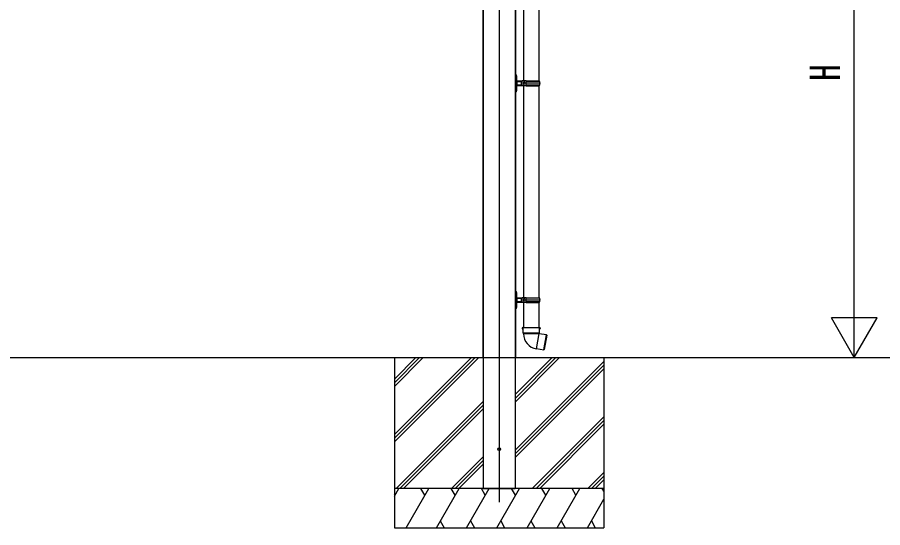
# Model space of a CAD drawing. Units: millimetres, scale not verified. Extents: x -14718 to 14718, y -10396 to 10396.
# Drawn here: x 1314 to 4620, y -7724 to -5774 of the extents above; entities that cross this region are included whole.
import ezdxf
from ezdxf.enums import TextEntityAlignment as Align

# ---------------------------------------------------------------- set-up
doc = ezdxf.new("R2010")
doc.units = ezdxf.units.MM
doc.header["$LTSCALE"] = 50
for name, color, linetype in [('0-3_YKK_12', 2, 'Continuous'), ('0-4_YKK_A1', 4, 'Continuous'), ('0-5_YKK_D', 6, 'Continuous')]:
    doc.layers.add(name, color=color, linetype=linetype)
doc.styles.add('ＭＳ ゴシック', font='')
doc.styles.get('ＭＳ ゴシック').set_extended_font_data('MS Gothic')

msp = doc.modelspace()

# ---------------------------------------------------------------- linework, layer by layer
at = {"layer": '0-3_YKK_12'}
msp.add_line((3154.97, -4705.66), (3154.97, -7626.97), dxfattribs=at)
at = {"layer": '0-4_YKK_A1'}
for p, q in [((3093.67, -4807.52), (3093.67, -7074.47)), ((3215.87, -4811.79), (3215.87, -7574.47)), ((3217.47, -4811.85), (3217.47, -7074.47)), ((3247.37, -5206.47), (3247.37, -6016.97)), ((3307.57, -6016.96), (3307.57, -5206.46)), ((3218.47, -5992.47), (3217.47, -5992.47)), ((3218.47, -5998.76), (3217.47, -5998.76)), ((3220.46, -5993.37), (3218.47, -5992.47)), ((3218.47, -5998.76), (3218.47, -5992.47)), ((3220.46, -5993.37), (3220.64, -5999.1)), ((3218.47, -6025.97), (3217.47, -6025.97)), ((3218.47, -6025.97), (3221.47, -6025.97)), ((3218.47, -6053.17), (3218.47, -6025.97)), ((3221.47, -6025.97), (3220.64, -6052.83)), ((3221.47, -6025.97), (3222.47, -6025.97)), ((3222.17, -6016.72), (3222.27, -6019.97)), ((3222.27, -6031.97), (3222.17, -6035.21)), ((3239.47, -6019.97), (3222.28, -6019.97)), ((3222.28, -6019.97), (3222.47, -6025.97)), ((3222.47, -6025.97), (3222.28, -6031.97)), ((3222.28, -6031.97), (3239.47, -6031.97)), ((3223.13, -6016.97), (3239.47, -6016.97)), ((3239.47, -6034.97), (3223.13, -6034.97)), ((3239.47, -6016.97), (3242.47, -6016.97)), ((3239.47, -6019.97), (3239.47, -6016.97)), ((3239.47, -6021.47), (3239.47, -6019.97)), ((3239.47, -6021.47), (3239.47, -6030.46)), ((3240.45, -6021.47), (3239.47, -6021.47)), ((3242.47, -6021.47), (3239.47, -6021.47)), ((3240.45, -6030.46), (3239.47, -6030.46)), ((3239.47, -6030.47), (3242.47, -6030.47)), ((3242.47, -6034.97), (3239.47, -6034.97)), ((3242.47, -6021.47), (3240.45, -6021.47)), ((3240.45, -6030.46), (3240.45, -6021.47)), ((3242.47, -6030.46), (3240.45, -6030.46)), ((3250.47, -6016.97), (3242.47, -6016.97)), ((3247.37, -6034.97), (3247.37, -6845.47)), ((3250.48, -6021.47), (3248.47, -6021.47)), ((3250.48, -6030.46), (3248.47, -6030.46)), ((3250.47, -6030.47), (3248.47, -6030.47)), ((3250.47, -6021.47), (3250.47, -6016.97)), ((3250.47, -6034.97), (3250.47, -6030.47)), ((3250.48, -6016.96), (3250.48, -6021.47)), ((3257.49, -6016.96), (3250.48, -6016.96)), ((3250.48, -6025.96), (3250.48, -6021.47)), ((3250.48, -6030.46), (3250.48, -6025.96)), ((3256.97, -6025.96), (3250.48, -6025.96)), ((3250.48, -6034.96), (3250.48, -6030.46)), ((3257.49, -6034.96), (3250.48, -6034.96)), ((3256.97, -6025.96), (3256.97, -6025.97)), ((3256.97, -6025.96), (3256.97, -6025.96)), ((3257.06, -6025.96), (3257.06, -6025.96)), ((3310.97, -6025.96), (3257.23, -6025.96)), ((3257.73, -6016.96), (3257.49, -6016.96)), ((3257.73, -6034.96), (3257.49, -6034.96)), ((3257.73, -6016.96), (3258.14, -6016.96)), ((3257.73, -6034.96), (3258.14, -6034.96)), ((3258.14, -6016.96), (3309.47, -6016.96)), ((3258.14, -6034.96), (3309.47, -6034.96)), ((3310.47, -6018.96), (3259.16, -6018.96)), ((3310.47, -6032.96), (3259.16, -6032.96)), ((3307.57, -6845.46), (3307.57, -6034.96)), ((3309.47, -6018.96), (3309.47, -6016.96)), ((3309.47, -6034.96), (3309.47, -6032.96)), ((3218.47, -6053.17), (3217.47, -6053.17)), ((3218.47, -6053.17), (3220.64, -6052.83)), ((3218.47, -6059.47), (3218.47, -6053.17)), ((3220.64, -6052.83), (3220.46, -6058.56)), ((3218.47, -6827.26), (3217.47, -6827.26)), ((3218.47, -6827.26), (3218.47, -6820.97)), ((3218.47, -6854.47), (3218.47, -6827.26)), ((3220.46, -6821.87), (3220.64, -6827.6)), ((3218.47, -6854.47), (3217.47, -6854.47)), ((3218.47, -6881.67), (3218.47, -6854.47)), ((3221.47, -6854.47), (3222.47, -6854.47)), ((3222.17, -6845.22), (3222.27, -6848.47)), ((3222.27, -6860.47), (3222.17, -6863.71)), ((3239.47, -6848.47), (3222.28, -6848.47)), ((3222.28, -6860.47), (3239.47, -6860.47)), ((3223.13, -6845.47), (3239.47, -6845.47)), ((3239.47, -6863.47), (3223.13, -6863.47)), ((3239.47, -6845.47), (3242.47, -6845.47)), ((3239.47, -6849.97), (3239.47, -6858.96)), ((3240.45, -6849.97), (3239.47, -6849.97)), ((3242.47, -6849.97), (3239.47, -6849.97)), ((3240.45, -6858.96), (3239.47, -6858.96)), ((3239.47, -6858.97), (3242.47, -6858.97)), ((3242.47, -6863.47), (3239.47, -6863.47)), ((3242.47, -6849.97), (3240.45, -6849.97)), ((3240.45, -6858.96), (3240.45, -6849.97)), ((3242.47, -6858.96), (3240.45, -6858.96)), ((3250.47, -6845.47), (3242.47, -6845.47)), ((3247.37, -6863.47), (3247.37, -6959.47)), ((3250.48, -6849.97), (3248.47, -6849.97)), ((3250.48, -6858.96), (3248.47, -6858.96)), ((3250.47, -6858.97), (3248.47, -6858.97)), ((3250.47, -6849.97), (3250.47, -6845.47)), ((3250.47, -6863.47), (3250.47, -6858.97)), ((3250.48, -6845.46), (3250.48, -6849.97)), ((3257.49, -6845.46), (3250.48, -6845.46)), ((3250.48, -6854.46), (3250.48, -6849.97)), ((3250.48, -6858.96), (3250.48, -6854.46)), ((3256.97, -6854.46), (3250.48, -6854.46)), ((3250.48, -6863.46), (3250.48, -6858.96)), ((3257.49, -6863.46), (3250.48, -6863.46)), ((3256.97, -6854.46), (3256.97, -6854.47)), ((3256.97, -6854.46), (3256.97, -6854.46)), ((3257.06, -6854.46), (3257.06, -6854.46)), ((3310.97, -6854.46), (3257.23, -6854.46)), ((3257.73, -6845.46), (3257.49, -6845.46)), ((3257.73, -6863.46), (3257.49, -6863.46)), ((3257.73, -6845.46), (3258.14, -6845.46)), ((3257.73, -6863.46), (3258.14, -6863.46)), ((3258.14, -6845.46), (3309.47, -6845.46)), ((3258.14, -6863.46), (3309.47, -6863.46)), ((3310.47, -6847.46), (3259.16, -6847.46)), ((3310.47, -6861.46), (3259.16, -6861.46)), ((3307.57, -6959.47), (3307.57, -6863.46)), ((3309.47, -6847.46), (3309.47, -6845.46)), ((3309.47, -6863.46), (3309.47, -6861.46)), ((3218.47, -6881.67), (3217.47, -6881.67)), ((3218.47, -6881.67), (3220.64, -6881.33)), ((3218.47, -6887.97), (3218.47, -6881.67)), ((3220.64, -6881.33), (3220.46, -6887.06)), ((3245.62, -6959.47), (3243.47, -6960.25)), ((3243.47, -6960.25), (3243.53, -6960.25)), ((3243.47, -6963.9), (3243.53, -6963.9)), ((3243.6, -6962.98), (3243.6, -6961.16)), ((3245.62, -6959.47), (3245.75, -6959.47)), ((3245.71, -6964.72), (3245.98, -6980)), ((3245.84, -6964.72), (3245.71, -6964.72)), ((3245.75, -6959.47), (3309.19, -6959.47)), ((3245.93, -6963.81), (3245.86, -6960.36)), ((3308.96, -6980), (3309.23, -6964.72)), ((3309.23, -6964.72), (3309.09, -6964.72)), ((3309.19, -6959.47), (3309.32, -6959.47)), ((3309.23, -6964.72), (3311.47, -6963.9)), ((3311.47, -6960.25), (3309.32, -6959.47)), ((3311.33, -6962.98), (3311.33, -6961.16)), ((3311.4, -6960.25), (3311.47, -6960.25)), ((3311.4, -6963.9), (3311.47, -6963.9)), ((3311.47, -6963.9), (3311.47, -6960.25)), ((3245.98, -6980), (3247.3, -6981.95)), ((3245.98, -6980), (3277.47, -6980)), ((3247.3, -6981.95), (3247.35, -6983.57)), ((3247.3, -6981.95), (3302.61, -6981.95)), ((3277.47, -6980), (3308.96, -6980)), ((3297.15, -7040.85), (3307.58, -6981.7)), ((3335.73, -6987.9), (3307.37, -6982.89)), ((3307.9, -6981.56), (3308.96, -6980)), ((3325.76, -7044.42), (3335.73, -6987.9)), ((3336.54, -6989.05), (3326.92, -7043.61)), ((3336.54, -6989.05), (3335.73, -6987.9)), ((3297.4, -7039.42), (3325.76, -7044.42)), ((-782.32, -7074.3), (4716.09, -7074.3)), ((3325.76, -7044.42), (3326.92, -7043.61)), ((2754.97, -7074.47), (2754.97, -7724.47)), ((2754.97, -7368.44), (3048.95, -7074.47)), ((2754.97, -7382.59), (3063.09, -7074.47)), ((2754.97, -7396.73), (3077.23, -7074.47)), ((2754.97, -7156.31), (2836.81, -7074.47)), ((2754.97, -7170.45), (2850.95, -7074.47)), ((2754.97, -7184.59), (2865.1, -7074.47)), ((3092.47, -7074.47), (3092.77, -7074.47)), ((3092.77, -7074.47), (3093.37, -7074.47)), ((3215.87, -7244.2), (3385.6, -7074.47)), ((3215.87, -7230.05), (3371.46, -7074.47)), ((3215.87, -7215.91), (3357.31, -7074.47)), ((3215.87, -7074.47), (3215.97, -7074.47)), ((3215.87, -7428.04), (3554.97, -7088.95)), ((3215.87, -7442.18), (3554.97, -7103.09)), ((3215.97, -7074.47), (3216.27, -7074.47)), ((3216.57, -7074.47), (3217.17, -7074.47)), ((3217.17, -7074.47), (3217.47, -7074.47)), ((3554.97, -7074.47), (3554.97, -7724.47)), ((3215.87, -7456.33), (3554.97, -7117.23)), ((2761.08, -7574.47), (3094.07, -7241.48)), ((2775.22, -7574.47), (3094.07, -7255.62)), ((2789.36, -7574.47), (3094.07, -7269.76)), ((3281.58, -7574.47), (3554.97, -7301.08)), ((3295.72, -7574.47), (3554.97, -7315.22)), ((3309.86, -7574.47), (3554.97, -7329.36)), ((2973.21, -7574.47), (3094.07, -7453.61)), ((2987.35, -7574.47), (3094.07, -7467.75)), ((3001.49, -7574.47), (3094.07, -7481.89)), ((3493.71, -7574.47), (3554.97, -7513.21)), ((3507.85, -7574.47), (3554.97, -7527.35)), ((3521.99, -7574.47), (3554.97, -7541.49)), ((3554.97, -7574.47), (2754.97, -7574.47)), ((2754.97, -7603.41), (2771.68, -7574.47)), ((2756.68, -7600.45), (2754.97, -7597.49)), ((2799.51, -7724.47), (2886.12, -7574.47)), ((2871.11, -7600.45), (2856.11, -7574.47)), ((2914.98, -7724.47), (3001.59, -7574.47)), ((2986.58, -7600.45), (2971.58, -7574.47)), ((3030.45, -7724.47), (3117.06, -7574.47)), ((3102.06, -7600.45), (3087.05, -7574.47)), ((3094.07, -7574.47), (3215.87, -7574.47)), ((3094.37, -7574.47), (3215.57, -7574.47)), ((3145.92, -7724.47), (3232.53, -7574.47)), ((3217.53, -7600.45), (3202.52, -7574.46)), ((3215.57, -7574.47), (3215.87, -7574.47)), ((3261.39, -7724.47), (3348, -7574.47)), ((3333, -7600.45), (3318, -7574.47)), ((3376.86, -7724.47), (3463.47, -7574.47)), ((3448.47, -7600.45), (3433.47, -7574.47)), ((3554.97, -7584.91), (3548.94, -7574.47)), ((3492.33, -7724.47), (3554.97, -7615.98)), ((2929.98, -7698.49), (2944.98, -7724.47)), ((3045.45, -7698.49), (3060.45, -7724.47)), ((3160.92, -7698.49), (3175.92, -7724.47)), ((3276.39, -7698.49), (3291.39, -7724.47)), ((3391.86, -7698.49), (3406.86, -7724.47)), ((3507.33, -7698.49), (3522.33, -7724.47)), ((2754.97, -7724.47), (3554.97, -7724.47))]:
    msp.add_line(p, q, dxfattribs=at)
for points in [[(3092.47, -4807.48), (3092.47, -7074.47), (3092.77, -7074.47), (3093.37, -7074.47)], [(3094.07, -4807.54), (3094.07, -7574.47), (3094.37, -7574.47)], [(3216.27, -4811.81), (3216.27, -7074.47), (3216.57, -7074.47)], [(3218.47, -6025.97), (3218.47, -5998.76), (3220.64, -5999.1), (3221.47, -6025.97)], [(3239.47, -6034.97), (3239.47, -6031.97), (3239.47, -6030.47)], [(3250.47, -6034.97), (3242.47, -6034.97), (3242.47, -6016.97)], [(3250.47, -6021.47), (3248.47, -6021.47), (3248.47, -6030.47)], [(3257.23, -6025.96), (3257.06, -6025.96), (3256.97, -6025.96), (3250.48, -6025.96)], [(3257.49, -6016.96), (3257.1, -6021.42), (3256.97, -6025.96)], [(3217.47, -6059.47), (3218.47, -6059.47), (3220.46, -6058.56)], [(3220.46, -6821.87), (3218.47, -6820.97), (3217.47, -6820.97)], [(3218.47, -6827.26), (3220.64, -6827.6), (3221.47, -6854.47)], [(3218.47, -6854.47), (3221.47, -6854.47), (3220.64, -6881.33)], [(3222.28, -6848.47), (3222.47, -6854.47), (3222.28, -6860.47)], [(3239.47, -6849.97), (3239.47, -6848.47), (3239.47, -6845.47)], [(3239.47, -6863.47), (3239.47, -6860.47), (3239.47, -6858.97)], [(3250.47, -6863.47), (3242.47, -6863.47), (3242.47, -6845.47)], [(3250.47, -6849.97), (3248.47, -6849.97), (3248.47, -6858.97)], [(3257.23, -6854.46), (3257.06, -6854.46), (3256.97, -6854.46), (3250.48, -6854.46)], [(3257.49, -6845.46), (3257.1, -6849.92), (3256.97, -6854.46)], [(3217.47, -6887.97), (3218.47, -6887.97), (3220.46, -6887.06)], [(3243.47, -6960.25), (3243.47, -6963.9), (3245.71, -6964.72)], [(3243.53, -6960.25), (3244.98, -6959.74), (3245.75, -6959.47)], [(3245.84, -6964.72), (3245.02, -6964.43), (3243.53, -6963.9)], [(3245.86, -6960.36), (3244.98, -6960.68), (3243.6, -6961.16)], [(3243.6, -6962.98), (3245.02, -6963.49), (3245.93, -6963.81)], [(3309.01, -6963.81), (3309.04, -6962.07), (3309.07, -6960.36)], [(3309.01, -6963.81), (3309.91, -6963.49), (3311.33, -6962.98)], [(3311.33, -6961.16), (3309.96, -6960.68), (3309.07, -6960.36)], [(3311.4, -6963.9), (3309.91, -6964.43), (3309.09, -6964.72)], [(3309.19, -6959.47), (3309.96, -6959.74), (3311.4, -6960.25)], [(3307.88, -6981.54), (3307.79, -6981.59), (3307.58, -6981.7), (3307.55, -6981.71), (3307.26, -6981.79), (3305.53, -6981.92), (3302.61, -6981.95), (3299.86, -6982.05), (3296.21, -6982.15), (3291.91, -6982.25), (3287.33, -6982.34), (3282.33, -6982.43), (3277.34, -6982.52), (3272.21, -6982.61), (3267.37, -6982.7), (3262.69, -6982.79), (3258.55, -6982.89), (3254.83, -6982.99), (3251.86, -6983.1), (3249.53, -6983.23), (3248.06, -6983.36), (3247.38, -6983.52), (3247.35, -6983.57)], [(3093.37, -7074.47), (3093.67, -7074.47), (3093.97, -7074.47), (3094.07, -7074.47)], [(3093.37, -7074.47), (3093.67, -7074.47), (3093.97, -7074.47), (3094.07, -7074.47)]]:
    msp.add_lwpolyline(points, dxfattribs=at)
msp.add_circle((3154.97, -7424.47), 5, dxfattribs=at)
for centre, radius, start, end in [((3223.13, -6014.97), 2, 181.7624, 241.44015), ((3223.13, -6036.97), 2, 118.55985, 178.2376), ((3223.13, -6014.97), 2, 241.44015, 270), ((3223.13, -6036.97), 2, 90, 118.55985), ((3257.02, -6026.19), 0.226, 80.79578, 102.71983), ((3334.86, -6025.98), 77.89, 179.99307, 186.62466), ((3337.98, -6025.94), 80.75, 173.61461, 180.01355), ((3337.98, -6025.98), 80.75, 179.98461, 186.38348), ((3259.29, -6034.57), 1.61, 94.66451, 194.14319), ((3259.35, -6017.31), 1.66, 167.69464, 263.49512), ((3259.93, -6017.16), 1.81, 173.59328, 264.82407), ((3259.99, -6034.81), 1.86, 96.97139, 184.61125), ((3261.72, -6025.96), 49.25, 0, 8.17123), ((3261.72, -6025.96), 49.25, 351.83186, 0.00306), ((3223.13, -6843.47), 2, 181.7624, 241.44015), ((3223.13, -6865.47), 2, 118.55985, 178.2376), ((3223.13, -6843.47), 2, 241.44015, 270), ((3223.13, -6865.47), 2, 90, 118.55985), ((3257.02, -6854.69), 0.226, 80.79578, 102.71983), ((3334.86, -6854.48), 77.89, 179.99307, 186.62466), ((3337.98, -6854.44), 80.75, 173.61461, 180.01355), ((3337.98, -6854.48), 80.75, 179.98461, 186.38348), ((3259.29, -6863.07), 1.61, 94.66451, 194.14319), ((3259.35, -6845.81), 1.66, 167.69464, 263.49512), ((3259.93, -6845.66), 1.81, 173.59328, 264.82407), ((3259.99, -6863.31), 1.86, 96.97139, 184.61125), ((3261.72, -6854.46), 49.25, 0, 8.17123), ((3261.72, -6854.46), 49.25, 351.83186, 0.00306), ((3240.86, -6960.91), 2.75, 354.81691, 13.99327), ((3239.95, -6963.16), 3.66, 348.38866, 2.80116), ((3243.3, -6960.24), 2.56, 357.19737, 17.56812), ((3244.03, -6964.09), 1.92, 340.91849, 8.46572), ((3311.51, -6964.03), 2.51, 174.83553, 195.78026), ((3310.98, -6960.16), 1.93, 159.00896, 186.22555), ((3314.99, -6960.98), 3.66, 168.38866, 182.80116), ((3314.08, -6963.23), 2.75, 174.81691, 193.99327), ((3307.62, -6981.47), 60.3, 182.00147, 260)]:
    msp.add_arc(centre, radius, start, end, dxfattribs=at)
for centre, major_axis, ratio, start_param, end_param in [((3222.28, -6019.8), (1, 0.031), 0.162205, 3.1415927, 4.7026633), ((3222.28, -6032.13), (1, -0.031), 0.162205, 1.580522, 3.1415927), ((3222.38, -6022.97), (-0.1, 3), 0.333136, 6.2716543, 6.28138), ((3222.38, -6028.97), (0.1, 3), 0.333136, 3.143398, 3.1531236), ((3239.47, -6019.48), (3, 0), 0.162278, 4.712389, 6.2831853), ((3239.47, -6032.45), (3, 0), 0.162278, 6.2831853, 7.8539816), ((3222.28, -6848.3), (1, 0.031), 0.162205, 3.1415927, 4.7026633), ((3222.28, -6860.63), (1, -0.031), 0.162205, 1.580522, 3.1415927), ((3222.38, -6851.47), (-0.1, 3), 0.333136, 6.2716543, 6.28138), ((3222.38, -6857.47), (0.1, 3), 0.333136, 3.143398, 3.1531236), ((3239.47, -6847.98), (3, 0), 0.162278, 4.712389, 6.2831853), ((3239.47, -6860.95), (3, 0), 0.162278, 6.2831853, 7.8539816)]:
    msp.add_ellipse(centre, major_axis=major_axis, ratio=ratio, start_param=start_param, end_param=end_param, dxfattribs=at)
at = {"layer": '0-5_YKK_D'}
for p, q in [((4511.36, -6899.3), (4511.36, -5049.3)), ((4511.36, -7074.3), (4511.36, -6771.19)), ((4511.36, -7074.3), (4423.86, -6922.74)), ((4598.86, -6922.74), (4423.86, -6922.74)), ((4511.36, -7074.3), (4598.86, -6922.74)), ((4413.67, -7074.3), (4512.36, -7074.3)), ((4413.67, -7074.3), (4812.36, -7074.3))]:
    msp.add_line(p, q, dxfattribs=at)

# ---------------------------------------------------------------- texts
at = {"layer": '0-5_YKK_D', "style": 'ＭＳ ゴシック', "width": 0.8}
msp.add_text('H', height=115.5, rotation=90, dxfattribs=at).set_placement((4491.36, -6016.3), align=Align.BOTTOM_LEFT)

doc.saveas('drawing.dxf')
